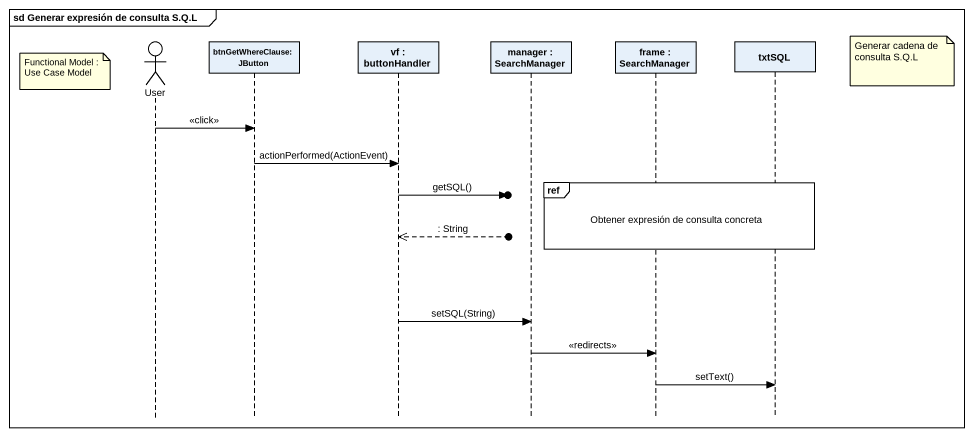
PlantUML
@startuml
mainframe sd Generar expresión de consulta S.Q.L
hide footbox
actor User
participant "btnGetWhereClause: JButton" as btnGetWhereClause_JButton
participant "vf : buttonHandler" as vf
participant "manager : SearchManager" as manager
participant "frame : SearchManager" as frame_
participant txtSQL

note right of txtSQL : Generar cadena de consulta S.Q.L
note left of User : Functional Model : Use Case Model
User -> btnGetWhereClause_JButton : <<click>>
btnGetWhereClause_JButton -> vf : actionPerformed(ActionEvent)
ref over frame_, txtSQL : Obtener expresión de consulta concreta
vf ->o] : getSQL()
vf <<--o] : : String
vf -> manager : setSQL(String)
manager -> frame_ : <<redirects>>
frame_ -> txtSQL : setText()
@enduml
